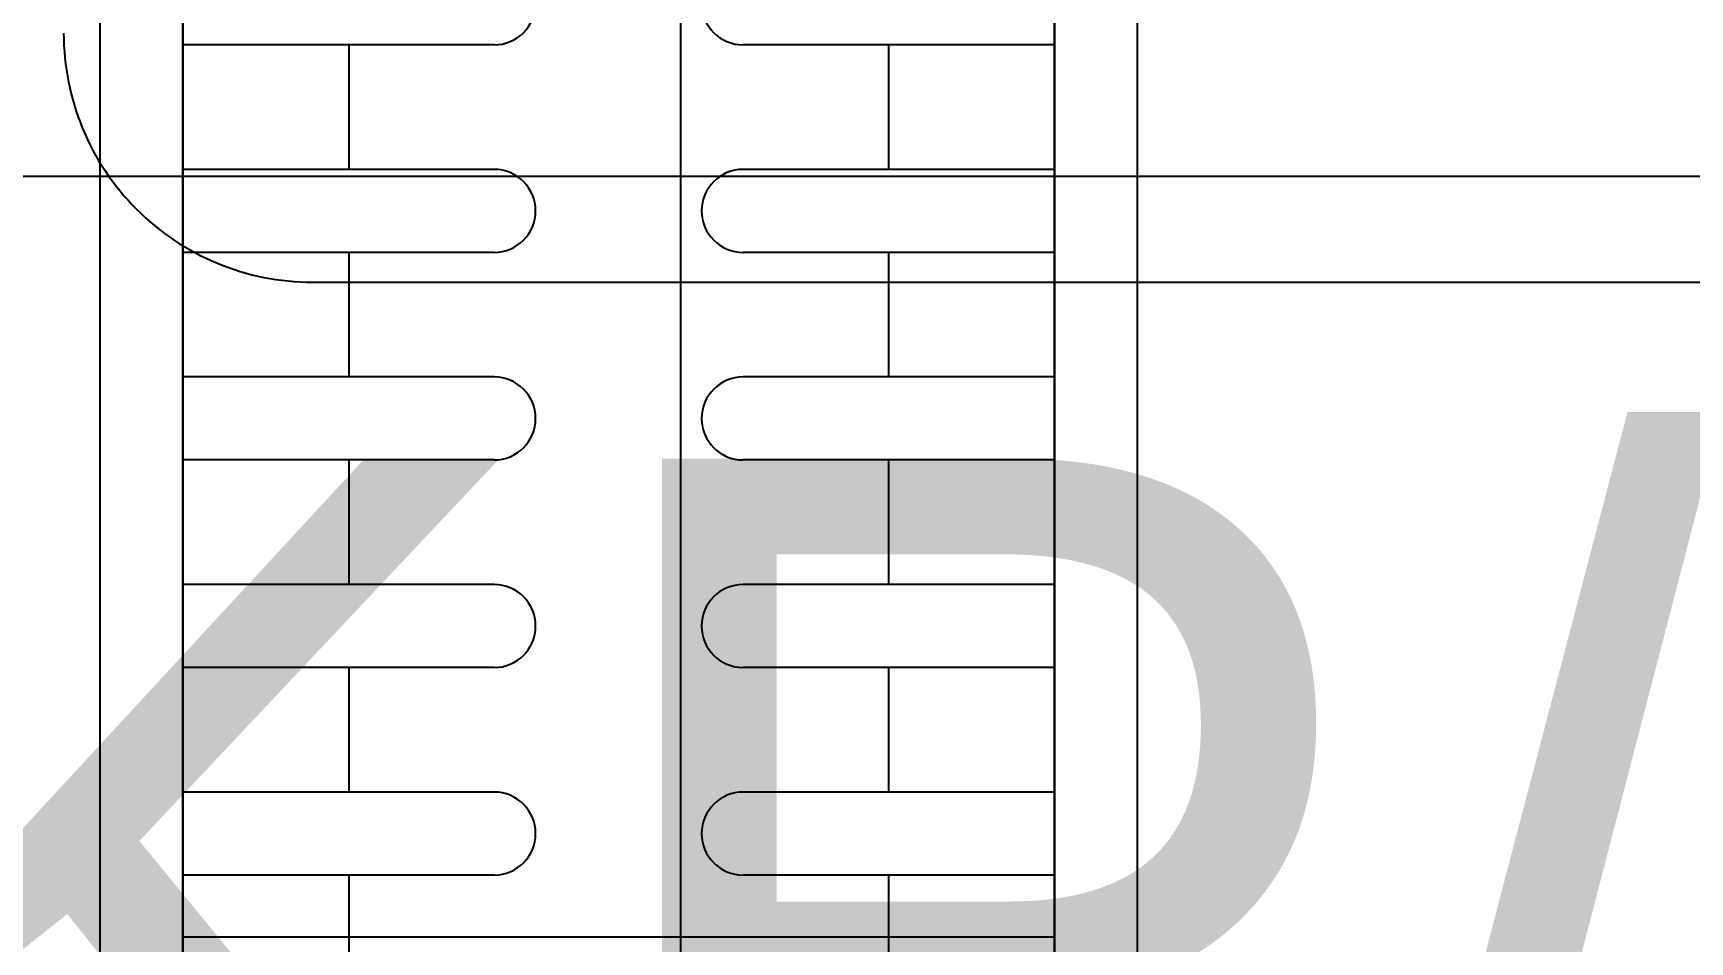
# Model space of a CAD drawing. Header units: inches. Extents: x 21 to 38546, y 13 to 15001.
# Drawn here: x 4418.72 to 4438.68, y 1195.23 to 1206.17 of the extents above; entities that cross this region are included whole.
import ezdxf

# ---------------------------------------------------------------- set-up
doc = ezdxf.new("R2010")
doc.units = ezdxf.units.IN
doc.header["$MEASUREMENT"] = 0
for name, color, linetype in [('pex_boru_dönüş', 5, 'Continuous'), ('pex_boru_gidiş', 1, 'Continuous'), ('RAD-MAHAL', 2, 'Continuous'), ('RAST-IST-RADYATÖR-DİNAMİK BLOK', 83, 'Continuous')]:
    doc.layers.add(name, color=color, linetype=linetype)
doc.layers.add('Z_MİM_-KM-VITRF', color=8, linetype='Continuous', lineweight=25)
doc.styles.get("Standard").update_dxf_attribs({"font": 'arial.ttf'})

# ---------------------------------------------------------------- blocks, each defined once
blk = doc.blocks.new('*U171')
blk.add_line((-67, -45.918), (-67, -21.918))
blk.add_arc((-70, -45.918), 3, 270, 360)
blk = doc.blocks.new('IS_RADYATOR_TAG_MRD')
at = {"layer": 'RAD-MAHAL'}
blk.add_lwpolyline([(0, 0), (130, 0), (130, 36), (0, 36)], dxfattribs=at)
blk = doc.blocks.new('IS_RADYATOR-PLAN-40')
at = {"layer": 'RAST-IST-RADYATÖR-DİNAMİK BLOK', "color": 7}
for p, q in [((26.75, 11.5), (26.75, 7.75)), ((28.25, 11.5), (28.25, 7.75)), ((29.25, 11.5), (29.25, 7.75)), ((30.75, 11.5), (30.75, 7.75)), ((31.75, 11.5), (31.75, 7.75)), ((33.25, 11.5), (33.25, 7.75)), ((34.25, 11.5), (34.25, 7.75)), ((35.75, 11.5), (35.75, 7.75)), ((36.75, 11.5), (36.75, 7.75)), ((26.75, 9.5), (27.5, 9.5)), ((27.5, 9.5), (28.25, 9.5)), ((29.25, 9.5), (30, 9.5)), ((30, 9.5), (30.75, 9.5)), ((31.75, 9.5), (32.5, 9.5)), ((32.5, 9.5), (33.25, 9.5)), ((34.25, 9.5), (35, 9.5)), ((35, 9.5), (35.75, 9.5)), ((36.75, 9.5), (37.5, 9.5)), ((26.75, 4.75), (26.75, 1)), ((28.25, 4.75), (28.25, 1)), ((29.25, 4.75), (29.25, 1)), ((30.75, 4.75), (30.75, 1)), ((31.75, 4.75), (31.75, 1)), ((33.25, 4.75), (33.25, 1)), ((34.25, 4.75), (34.25, 1)), ((35.75, 4.75), (35.75, 1)), ((36.75, 4.75), (36.75, 1)), ((26.75, 3), (27.5, 3)), ((27.5, 3), (28.25, 3)), ((29.25, 3), (30, 3)), ((30, 3), (30.75, 3)), ((31.75, 3), (32.5, 3)), ((32.5, 3), (33.25, 3)), ((34.25, 3), (35, 3)), ((35, 3), (35.75, 3)), ((36.75, 3), (37.5, 3))]:
    blk.add_line(p, q, dxfattribs=at)
at = {"layer": 'RAST-IST-RADYATÖR-DİNAMİK BLOK'}
for points in [[(0, 0), (40, 0), (40, 12.5), (0, 12.5)], [(2.5, 11.5), (37.5, 11.5), (37.5, 1), (2.5, 1)]]:
    blk.add_lwpolyline(points, dxfattribs=at)
at = {"layer": 'RAST-IST-RADYATÖR-DİNAMİK BLOK', "color": 7}
for centre, start, end in [((26.25, 7.75), 180, 0), ((28.75, 7.75), 180, 0), ((31.25, 7.75), 180, 0), ((33.75, 7.75), 180, 0), ((36.25, 7.75), 180, 0), ((26.25, 4.75), 0, 180), ((28.75, 4.75), 0, 180), ((31.25, 4.75), 0, 180), ((33.75, 4.75), 0, 180), ((36.25, 4.75), 0, 180)]:
    blk.add_arc(centre, 0.5, start, end, dxfattribs=at)
blk = doc.blocks.new('IS_RADYATOR-PLAN-50')
at = {"layer": 'RAST-IST-RADYATÖR-DİNAMİK BLOK', "color": 7}
for p, q in [((26.75, 11.5), (26.75, 7.75)), ((28.25, 11.5), (28.25, 7.75)), ((29.25, 11.5), (29.25, 7.75)), ((30.75, 11.5), (30.75, 7.75)), ((31.75, 11.5), (31.75, 7.75)), ((33.25, 11.5), (33.25, 7.75)), ((34.25, 11.5), (34.25, 7.75)), ((35.75, 11.5), (35.75, 7.75)), ((36.75, 11.5), (36.75, 7.75)), ((26.75, 9.5), (27.5, 9.5)), ((27.5, 9.5), (28.25, 9.5)), ((29.25, 9.5), (30, 9.5)), ((30, 9.5), (30.75, 9.5)), ((31.75, 9.5), (32.5, 9.5)), ((32.5, 9.5), (33.25, 9.5)), ((34.25, 9.5), (35, 9.5)), ((35, 9.5), (35.75, 9.5)), ((36.75, 9.5), (37.5, 9.5)), ((37.5, 9.5), (38.25, 9.5)), ((26.75, 4.75), (26.75, 1)), ((28.25, 4.75), (28.25, 1)), ((29.25, 4.75), (29.25, 1)), ((30.75, 4.75), (30.75, 1)), ((31.75, 4.75), (31.75, 1)), ((33.25, 4.75), (33.25, 1)), ((34.25, 4.75), (34.25, 1)), ((35.75, 4.75), (35.75, 1)), ((36.75, 4.75), (36.75, 1)), ((26.75, 3), (27.5, 3)), ((27.5, 3), (28.25, 3)), ((29.25, 3), (30, 3)), ((30, 3), (30.75, 3)), ((31.75, 3), (32.5, 3)), ((32.5, 3), (33.25, 3)), ((34.25, 3), (35, 3)), ((35, 3), (35.75, 3)), ((36.75, 3), (37.5, 3)), ((37.5, 3), (38.25, 3))]:
    blk.add_line(p, q, dxfattribs=at)
at = {"layer": 'RAST-IST-RADYATÖR-DİNAMİK BLOK'}
for points in [[(0, 0), (50, 0), (50, 12.5), (0, 12.5)], [(2.5, 11.5), (47.5, 11.5), (47.5, 1), (2.5, 1)]]:
    blk.add_lwpolyline(points, dxfattribs=at)
at = {"layer": 'RAST-IST-RADYATÖR-DİNAMİK BLOK', "color": 7}
for centre, start, end in [((26.25, 7.75), 180, 0), ((28.75, 7.75), 180, 0), ((31.25, 7.75), 180, 0), ((33.75, 7.75), 180, 0), ((36.25, 7.75), 180, 0), ((26.25, 4.75), 0, 180), ((28.75, 4.75), 0, 180), ((31.25, 4.75), 0, 180), ((33.75, 4.75), 0, 180), ((36.25, 4.75), 0, 180)]:
    blk.add_arc(centre, 0.5, start, end, dxfattribs=at)
blk = doc.blocks.new('IS_RADYATOR-PLAN-60')
at = {"layer": 'RAST-IST-RADYATÖR-DİNAMİK BLOK', "color": 7}
for p, q in [((26.75, 11.5), (26.75, 7.75)), ((28.25, 11.5), (28.25, 7.75)), ((29.25, 11.5), (29.25, 7.75)), ((30.75, 11.5), (30.75, 7.75)), ((31.75, 11.5), (31.75, 7.75)), ((33.25, 11.5), (33.25, 7.75)), ((34.25, 11.5), (34.25, 7.75)), ((35.75, 11.5), (35.75, 7.75)), ((36.75, 11.5), (36.75, 7.75)), ((26.75, 9.5), (27.5, 9.5)), ((27.5, 9.5), (28.25, 9.5)), ((29.25, 9.5), (30, 9.5)), ((30, 9.5), (30.75, 9.5)), ((31.75, 9.5), (32.5, 9.5)), ((32.5, 9.5), (33.25, 9.5)), ((34.25, 9.5), (35, 9.5)), ((35, 9.5), (35.75, 9.5)), ((36.75, 9.5), (37.5, 9.5)), ((37.5, 9.5), (38.25, 9.5)), ((26.75, 4.75), (26.75, 1)), ((28.25, 4.75), (28.25, 1)), ((29.25, 4.75), (29.25, 1)), ((30.75, 4.75), (30.75, 1)), ((31.75, 4.75), (31.75, 1)), ((33.25, 4.75), (33.25, 1)), ((34.25, 4.75), (34.25, 1)), ((35.75, 4.75), (35.75, 1)), ((36.75, 4.75), (36.75, 1)), ((26.75, 3), (27.5, 3)), ((27.5, 3), (28.25, 3)), ((29.25, 3), (30, 3)), ((30, 3), (30.75, 3)), ((31.75, 3), (32.5, 3)), ((32.5, 3), (33.25, 3)), ((34.25, 3), (35, 3)), ((35, 3), (35.75, 3)), ((36.75, 3), (37.5, 3)), ((37.5, 3), (38.25, 3))]:
    blk.add_line(p, q, dxfattribs=at)
at = {"layer": 'RAST-IST-RADYATÖR-DİNAMİK BLOK'}
for points in [[(0, 0), (60, 0), (60, 12.5), (0, 12.5)], [(2.5, 11.5), (57.5, 11.5), (57.5, 1), (2.5, 1)]]:
    blk.add_lwpolyline(points, dxfattribs=at)
at = {"layer": 'RAST-IST-RADYATÖR-DİNAMİK BLOK', "color": 7}
for centre, start, end in [((26.25, 7.75), 180, 0), ((28.75, 7.75), 180, 0), ((31.25, 7.75), 180, 0), ((33.75, 7.75), 180, 0), ((36.25, 7.75), 180, 0), ((26.25, 4.75), 0, 180), ((28.75, 4.75), 0, 180), ((31.25, 4.75), 0, 180), ((33.75, 4.75), 0, 180), ((36.25, 4.75), 0, 180)]:
    blk.add_arc(centre, 0.5, start, end, dxfattribs=at)
blk = doc.blocks.new('IS_RADYATOR-PLAN-70')
at = {"layer": 'RAST-IST-RADYATÖR-DİNAMİK BLOK', "color": 7}
for p, q in [((26.75, 11.5), (26.75, 7.75)), ((28.25, 11.5), (28.25, 7.75)), ((29.25, 11.5), (29.25, 7.75)), ((30.75, 11.5), (30.75, 7.75)), ((31.75, 11.5), (31.75, 7.75)), ((33.25, 11.5), (33.25, 7.75)), ((34.25, 11.5), (34.25, 7.75)), ((35.75, 11.5), (35.75, 7.75)), ((36.75, 11.5), (36.75, 7.75)), ((26.75, 9.5), (27.5, 9.5)), ((27.5, 9.5), (28.25, 9.5)), ((29.25, 9.5), (30, 9.5)), ((30, 9.5), (30.75, 9.5)), ((31.75, 9.5), (32.5, 9.5)), ((32.5, 9.5), (33.25, 9.5)), ((34.25, 9.5), (35, 9.5)), ((35, 9.5), (35.75, 9.5)), ((36.75, 9.5), (37.5, 9.5)), ((37.5, 9.5), (38.25, 9.5)), ((26.75, 4.75), (26.75, 1)), ((28.25, 4.75), (28.25, 1)), ((29.25, 4.75), (29.25, 1)), ((30.75, 4.75), (30.75, 1)), ((31.75, 4.75), (31.75, 1)), ((33.25, 4.75), (33.25, 1)), ((34.25, 4.75), (34.25, 1)), ((35.75, 4.75), (35.75, 1)), ((36.75, 4.75), (36.75, 1)), ((26.75, 3), (27.5, 3)), ((27.5, 3), (28.25, 3)), ((29.25, 3), (30, 3)), ((30, 3), (30.75, 3)), ((31.75, 3), (32.5, 3)), ((32.5, 3), (33.25, 3)), ((34.25, 3), (35, 3)), ((35, 3), (35.75, 3)), ((36.75, 3), (37.5, 3)), ((37.5, 3), (38.25, 3))]:
    blk.add_line(p, q, dxfattribs=at)
at = {"layer": 'RAST-IST-RADYATÖR-DİNAMİK BLOK'}
for points in [[(0, 0), (70, 0), (70, 12.5), (0, 12.5)], [(2.5, 11.5), (67.5, 11.5), (67.5, 1), (2.5, 1)]]:
    blk.add_lwpolyline(points, dxfattribs=at)
at = {"layer": 'RAST-IST-RADYATÖR-DİNAMİK BLOK', "color": 7}
for centre, start, end in [((26.25, 7.75), 180, 0), ((28.75, 7.75), 180, 0), ((31.25, 7.75), 180, 0), ((33.75, 7.75), 180, 0), ((36.25, 7.75), 180, 0), ((26.25, 4.75), 0, 180), ((28.75, 4.75), 0, 180), ((31.25, 4.75), 0, 180), ((33.75, 4.75), 0, 180), ((36.25, 4.75), 0, 180)]:
    blk.add_arc(centre, 0.5, start, end, dxfattribs=at)
blk = doc.blocks.new('IS_RADYATOR-PLAN-80')
at = {"layer": 'RAST-IST-RADYATÖR-DİNAMİK BLOK', "color": 7}
for p, q in [((26.75, 11.5), (26.75, 7.75)), ((28.25, 11.5), (28.25, 7.75)), ((29.25, 11.5), (29.25, 7.75)), ((30.75, 11.5), (30.75, 7.75)), ((31.75, 11.5), (31.75, 7.75)), ((33.25, 11.5), (33.25, 7.75)), ((34.25, 11.5), (34.25, 7.75)), ((35.75, 11.5), (35.75, 7.75)), ((36.75, 11.5), (36.75, 7.75)), ((26.75, 9.5), (27.5, 9.5)), ((27.5, 9.5), (28.25, 9.5)), ((29.25, 9.5), (30, 9.5)), ((30, 9.5), (30.75, 9.5)), ((31.75, 9.5), (32.5, 9.5)), ((32.5, 9.5), (33.25, 9.5)), ((34.25, 9.5), (35, 9.5)), ((35, 9.5), (35.75, 9.5)), ((36.75, 9.5), (37.5, 9.5)), ((37.5, 9.5), (38.25, 9.5)), ((26.75, 4.75), (26.75, 1)), ((28.25, 4.75), (28.25, 1)), ((29.25, 4.75), (29.25, 1)), ((30.75, 4.75), (30.75, 1)), ((31.75, 4.75), (31.75, 1)), ((33.25, 4.75), (33.25, 1)), ((34.25, 4.75), (34.25, 1)), ((35.75, 4.75), (35.75, 1)), ((36.75, 4.75), (36.75, 1)), ((26.75, 3), (27.5, 3)), ((27.5, 3), (28.25, 3)), ((29.25, 3), (30, 3)), ((30, 3), (30.75, 3)), ((31.75, 3), (32.5, 3)), ((32.5, 3), (33.25, 3)), ((34.25, 3), (35, 3)), ((35, 3), (35.75, 3)), ((36.75, 3), (37.5, 3)), ((37.5, 3), (38.25, 3))]:
    blk.add_line(p, q, dxfattribs=at)
at = {"layer": 'RAST-IST-RADYATÖR-DİNAMİK BLOK'}
for points in [[(0, 0), (80, 0), (80, 12.5), (0, 12.5)], [(2.5, 11.5), (77.5, 11.5), (77.5, 1), (2.5, 1)]]:
    blk.add_lwpolyline(points, dxfattribs=at)
at = {"layer": 'RAST-IST-RADYATÖR-DİNAMİK BLOK', "color": 7}
for centre, start, end in [((26.25, 7.75), 180, 0), ((28.75, 7.75), 180, 0), ((31.25, 7.75), 180, 0), ((33.75, 7.75), 180, 0), ((36.25, 7.75), 180, 0), ((26.25, 4.75), 0, 180), ((28.75, 4.75), 0, 180), ((31.25, 4.75), 0, 180), ((33.75, 4.75), 0, 180), ((36.25, 4.75), 0, 180)]:
    blk.add_arc(centre, 0.5, start, end, dxfattribs=at)
blk = doc.blocks.new('IS_RADYATOR-PLAN-90')
at = {"layer": 'RAST-IST-RADYATÖR-DİNAMİK BLOK', "color": 7}
for p, q in [((26.75, 11.5), (26.75, 7.75)), ((28.25, 11.5), (28.25, 7.75)), ((29.25, 11.5), (29.25, 7.75)), ((30.75, 11.5), (30.75, 7.75)), ((31.75, 11.5), (31.75, 7.75)), ((33.25, 11.5), (33.25, 7.75)), ((34.25, 11.5), (34.25, 7.75)), ((35.75, 11.5), (35.75, 7.75)), ((36.75, 11.5), (36.75, 7.75)), ((26.75, 9.5), (27.5, 9.5)), ((27.5, 9.5), (28.25, 9.5)), ((29.25, 9.5), (30, 9.5)), ((30, 9.5), (30.75, 9.5)), ((31.75, 9.5), (32.5, 9.5)), ((32.5, 9.5), (33.25, 9.5)), ((34.25, 9.5), (35, 9.5)), ((35, 9.5), (35.75, 9.5)), ((36.75, 9.5), (37.5, 9.5)), ((37.5, 9.5), (38.25, 9.5)), ((26.75, 4.75), (26.75, 1)), ((28.25, 4.75), (28.25, 1)), ((29.25, 4.75), (29.25, 1)), ((30.75, 4.75), (30.75, 1)), ((31.75, 4.75), (31.75, 1)), ((33.25, 4.75), (33.25, 1)), ((34.25, 4.75), (34.25, 1)), ((35.75, 4.75), (35.75, 1)), ((36.75, 4.75), (36.75, 1)), ((26.75, 3), (27.5, 3)), ((27.5, 3), (28.25, 3)), ((29.25, 3), (30, 3)), ((30, 3), (30.75, 3)), ((31.75, 3), (32.5, 3)), ((32.5, 3), (33.25, 3)), ((34.25, 3), (35, 3)), ((35, 3), (35.75, 3)), ((36.75, 3), (37.5, 3)), ((37.5, 3), (38.25, 3))]:
    blk.add_line(p, q, dxfattribs=at)
at = {"layer": 'RAST-IST-RADYATÖR-DİNAMİK BLOK'}
for points in [[(0, 0), (90, 0), (90, 12.5), (0, 12.5)], [(2.5, 11.5), (87.5, 11.5), (87.5, 1), (2.5, 1)]]:
    blk.add_lwpolyline(points, dxfattribs=at)
at = {"layer": 'RAST-IST-RADYATÖR-DİNAMİK BLOK', "color": 7}
for centre, start, end in [((26.25, 7.75), 180, 0), ((28.75, 7.75), 180, 0), ((31.25, 7.75), 180, 0), ((33.75, 7.75), 180, 0), ((36.25, 7.75), 180, 0), ((26.25, 4.75), 0, 180), ((28.75, 4.75), 0, 180), ((31.25, 4.75), 0, 180), ((33.75, 4.75), 0, 180), ((36.25, 4.75), 0, 180)]:
    blk.add_arc(centre, 0.5, start, end, dxfattribs=at)
blk = doc.blocks.new('IS_RADYATOR-PLAN-100')
at = {"layer": 'RAST-IST-RADYATÖR-DİNAMİK BLOK', "color": 7}
for p, q in [((26.75, 11.5), (26.75, 7.75)), ((28.25, 11.5), (28.25, 7.75)), ((29.25, 11.5), (29.25, 7.75)), ((30.75, 11.5), (30.75, 7.75)), ((31.75, 11.5), (31.75, 7.75)), ((33.25, 11.5), (33.25, 7.75)), ((34.25, 11.5), (34.25, 7.75)), ((35.75, 11.5), (35.75, 7.75)), ((36.75, 11.5), (36.75, 7.75)), ((26.75, 9.5), (27.5, 9.5)), ((27.5, 9.5), (28.25, 9.5)), ((29.25, 9.5), (30, 9.5)), ((30, 9.5), (30.75, 9.5)), ((31.75, 9.5), (32.5, 9.5)), ((32.5, 9.5), (33.25, 9.5)), ((34.25, 9.5), (35, 9.5)), ((35, 9.5), (35.75, 9.5)), ((36.75, 9.5), (37.5, 9.5)), ((37.5, 9.5), (38.25, 9.5)), ((26.75, 4.75), (26.75, 1)), ((28.25, 4.75), (28.25, 1)), ((29.25, 4.75), (29.25, 1)), ((30.75, 4.75), (30.75, 1)), ((31.75, 4.75), (31.75, 1)), ((33.25, 4.75), (33.25, 1)), ((34.25, 4.75), (34.25, 1)), ((35.75, 4.75), (35.75, 1)), ((36.75, 4.75), (36.75, 1)), ((26.75, 3), (27.5, 3)), ((27.5, 3), (28.25, 3)), ((29.25, 3), (30, 3)), ((30, 3), (30.75, 3)), ((31.75, 3), (32.5, 3)), ((32.5, 3), (33.25, 3)), ((34.25, 3), (35, 3)), ((35, 3), (35.75, 3)), ((36.75, 3), (37.5, 3)), ((37.5, 3), (38.25, 3))]:
    blk.add_line(p, q, dxfattribs=at)
at = {"layer": 'RAST-IST-RADYATÖR-DİNAMİK BLOK'}
for points in [[(0, 0), (100, 0), (100, 12.5), (0, 12.5)], [(2.5, 11.5), (97.5, 11.5), (97.5, 1), (2.5, 1)]]:
    blk.add_lwpolyline(points, dxfattribs=at)
at = {"layer": 'RAST-IST-RADYATÖR-DİNAMİK BLOK', "color": 7}
for centre, start, end in [((26.25, 7.75), 180, 0), ((28.75, 7.75), 180, 0), ((31.25, 7.75), 180, 0), ((33.75, 7.75), 180, 0), ((36.25, 7.75), 180, 0), ((26.25, 4.75), 0, 180), ((28.75, 4.75), 0, 180), ((31.25, 4.75), 0, 180), ((33.75, 4.75), 0, 180), ((36.25, 4.75), 0, 180)]:
    blk.add_arc(centre, 0.5, start, end, dxfattribs=at)
blk = doc.blocks.new('IS_RADYATOR-PLAN-110')
at = {"layer": 'RAST-IST-RADYATÖR-DİNAMİK BLOK', "color": 7}
for p, q in [((26.75, 11.5), (26.75, 7.75)), ((28.25, 11.5), (28.25, 7.75)), ((29.25, 11.5), (29.25, 7.75)), ((30.75, 11.5), (30.75, 7.75)), ((31.75, 11.5), (31.75, 7.75)), ((33.25, 11.5), (33.25, 7.75)), ((34.25, 11.5), (34.25, 7.75)), ((35.75, 11.5), (35.75, 7.75)), ((36.75, 11.5), (36.75, 7.75)), ((26.75, 9.5), (27.5, 9.5)), ((27.5, 9.5), (28.25, 9.5)), ((29.25, 9.5), (30, 9.5)), ((30, 9.5), (30.75, 9.5)), ((31.75, 9.5), (32.5, 9.5)), ((32.5, 9.5), (33.25, 9.5)), ((34.25, 9.5), (35, 9.5)), ((35, 9.5), (35.75, 9.5)), ((36.75, 9.5), (37.5, 9.5)), ((37.5, 9.5), (38.25, 9.5)), ((26.75, 4.75), (26.75, 1)), ((28.25, 4.75), (28.25, 1)), ((29.25, 4.75), (29.25, 1)), ((30.75, 4.75), (30.75, 1)), ((31.75, 4.75), (31.75, 1)), ((33.25, 4.75), (33.25, 1)), ((34.25, 4.75), (34.25, 1)), ((35.75, 4.75), (35.75, 1)), ((36.75, 4.75), (36.75, 1)), ((26.75, 3), (27.5, 3)), ((27.5, 3), (28.25, 3)), ((29.25, 3), (30, 3)), ((30, 3), (30.75, 3)), ((31.75, 3), (32.5, 3)), ((32.5, 3), (33.25, 3)), ((34.25, 3), (35, 3)), ((35, 3), (35.75, 3)), ((36.75, 3), (37.5, 3)), ((37.5, 3), (38.25, 3))]:
    blk.add_line(p, q, dxfattribs=at)
at = {"layer": 'RAST-IST-RADYATÖR-DİNAMİK BLOK'}
for points in [[(0, 0), (110, 0), (110, 12.5), (0, 12.5)], [(2.5, 11.5), (107.5, 11.5), (107.5, 1), (2.5, 1)]]:
    blk.add_lwpolyline(points, dxfattribs=at)
at = {"layer": 'RAST-IST-RADYATÖR-DİNAMİK BLOK', "color": 7}
for centre, start, end in [((26.25, 7.75), 180, 0), ((28.75, 7.75), 180, 0), ((31.25, 7.75), 180, 0), ((33.75, 7.75), 180, 0), ((36.25, 7.75), 180, 0), ((26.25, 4.75), 0, 180), ((28.75, 4.75), 0, 180), ((31.25, 4.75), 0, 180), ((33.75, 4.75), 0, 180), ((36.25, 4.75), 0, 180)]:
    blk.add_arc(centre, 0.5, start, end, dxfattribs=at)
blk = doc.blocks.new('IS_RADYATOR-PLAN-120')
at = {"layer": 'RAST-IST-RADYATÖR-DİNAMİK BLOK', "color": 7}
for p, q in [((26.75, 11.5), (26.75, 7.75)), ((28.25, 11.5), (28.25, 7.75)), ((29.25, 11.5), (29.25, 7.75)), ((30.75, 11.5), (30.75, 7.75)), ((31.75, 11.5), (31.75, 7.75)), ((33.25, 11.5), (33.25, 7.75)), ((34.25, 11.5), (34.25, 7.75)), ((35.75, 11.5), (35.75, 7.75)), ((36.75, 11.5), (36.75, 7.75)), ((26.75, 9.5), (27.5, 9.5)), ((27.5, 9.5), (28.25, 9.5)), ((29.25, 9.5), (30, 9.5)), ((30, 9.5), (30.75, 9.5)), ((31.75, 9.5), (32.5, 9.5)), ((32.5, 9.5), (33.25, 9.5)), ((34.25, 9.5), (35, 9.5)), ((35, 9.5), (35.75, 9.5)), ((36.75, 9.5), (37.5, 9.5)), ((37.5, 9.5), (38.25, 9.5)), ((26.75, 4.75), (26.75, 1)), ((28.25, 4.75), (28.25, 1)), ((29.25, 4.75), (29.25, 1)), ((30.75, 4.75), (30.75, 1)), ((31.75, 4.75), (31.75, 1)), ((33.25, 4.75), (33.25, 1)), ((34.25, 4.75), (34.25, 1)), ((35.75, 4.75), (35.75, 1)), ((36.75, 4.75), (36.75, 1)), ((26.75, 3), (27.5, 3)), ((27.5, 3), (28.25, 3)), ((29.25, 3), (30, 3)), ((30, 3), (30.75, 3)), ((31.75, 3), (32.5, 3)), ((32.5, 3), (33.25, 3)), ((34.25, 3), (35, 3)), ((35, 3), (35.75, 3)), ((36.75, 3), (37.5, 3)), ((37.5, 3), (38.25, 3))]:
    blk.add_line(p, q, dxfattribs=at)
at = {"layer": 'RAST-IST-RADYATÖR-DİNAMİK BLOK'}
for points in [[(0, 0), (120, 0), (120, 12.5), (0, 12.5)], [(2.5, 11.5), (117.5, 11.5), (117.5, 1), (2.5, 1)]]:
    blk.add_lwpolyline(points, dxfattribs=at)
at = {"layer": 'RAST-IST-RADYATÖR-DİNAMİK BLOK', "color": 7}
for centre, start, end in [((26.25, 7.75), 180, 0), ((28.75, 7.75), 180, 0), ((31.25, 7.75), 180, 0), ((33.75, 7.75), 180, 0), ((36.25, 7.75), 180, 0), ((26.25, 4.75), 0, 180), ((28.75, 4.75), 0, 180), ((31.25, 4.75), 0, 180), ((33.75, 4.75), 0, 180), ((36.25, 4.75), 0, 180)]:
    blk.add_arc(centre, 0.5, start, end, dxfattribs=at)
blk = doc.blocks.new('IS_RADYATOR-PLAN-130')
at = {"layer": 'RAST-IST-RADYATÖR-DİNAMİK BLOK', "color": 7}
for p, q in [((26.75, 11.5), (26.75, 7.75)), ((28.25, 11.5), (28.25, 7.75)), ((29.25, 11.5), (29.25, 7.75)), ((30.75, 11.5), (30.75, 7.75)), ((31.75, 11.5), (31.75, 7.75)), ((33.25, 11.5), (33.25, 7.75)), ((34.25, 11.5), (34.25, 7.75)), ((35.75, 11.5), (35.75, 7.75)), ((36.75, 11.5), (36.75, 7.75)), ((26.75, 9.5), (27.5, 9.5)), ((27.5, 9.5), (28.25, 9.5)), ((29.25, 9.5), (30, 9.5)), ((30, 9.5), (30.75, 9.5)), ((31.75, 9.5), (32.5, 9.5)), ((32.5, 9.5), (33.25, 9.5)), ((34.25, 9.5), (35, 9.5)), ((35, 9.5), (35.75, 9.5)), ((36.75, 9.5), (37.5, 9.5)), ((37.5, 9.5), (38.25, 9.5)), ((26.75, 4.75), (26.75, 1)), ((28.25, 4.75), (28.25, 1)), ((29.25, 4.75), (29.25, 1)), ((30.75, 4.75), (30.75, 1)), ((31.75, 4.75), (31.75, 1)), ((33.25, 4.75), (33.25, 1)), ((34.25, 4.75), (34.25, 1)), ((35.75, 4.75), (35.75, 1)), ((36.75, 4.75), (36.75, 1)), ((26.75, 3), (27.5, 3)), ((27.5, 3), (28.25, 3)), ((29.25, 3), (30, 3)), ((30, 3), (30.75, 3)), ((31.75, 3), (32.5, 3)), ((32.5, 3), (33.25, 3)), ((34.25, 3), (35, 3)), ((35, 3), (35.75, 3)), ((36.75, 3), (37.5, 3)), ((37.5, 3), (38.25, 3))]:
    blk.add_line(p, q, dxfattribs=at)
at = {"layer": 'RAST-IST-RADYATÖR-DİNAMİK BLOK'}
for points in [[(0, 0), (130, 0), (130, 12.5), (0, 12.5)], [(2.5, 11.5), (127.5, 11.5), (127.5, 1), (2.5, 1)]]:
    blk.add_lwpolyline(points, dxfattribs=at)
at = {"layer": 'RAST-IST-RADYATÖR-DİNAMİK BLOK', "color": 7}
for centre, start, end in [((26.25, 7.75), 180, 0), ((28.75, 7.75), 180, 0), ((31.25, 7.75), 180, 0), ((33.75, 7.75), 180, 0), ((36.25, 7.75), 180, 0), ((26.25, 4.75), 0, 180), ((28.75, 4.75), 0, 180), ((31.25, 4.75), 0, 180), ((33.75, 4.75), 0, 180), ((36.25, 4.75), 0, 180)]:
    blk.add_arc(centre, 0.5, start, end, dxfattribs=at)
blk = doc.blocks.new('IS_RADYATOR-PLAN-140')
at = {"layer": 'RAST-IST-RADYATÖR-DİNAMİK BLOK', "color": 7}
for p, q in [((26.75, 11.5), (26.75, 7.75)), ((28.25, 11.5), (28.25, 7.75)), ((29.25, 11.5), (29.25, 7.75)), ((30.75, 11.5), (30.75, 7.75)), ((31.75, 11.5), (31.75, 7.75)), ((33.25, 11.5), (33.25, 7.75)), ((34.25, 11.5), (34.25, 7.75)), ((35.75, 11.5), (35.75, 7.75)), ((36.75, 11.5), (36.75, 7.75)), ((26.75, 9.5), (27.5, 9.5)), ((27.5, 9.5), (28.25, 9.5)), ((29.25, 9.5), (30, 9.5)), ((30, 9.5), (30.75, 9.5)), ((31.75, 9.5), (32.5, 9.5)), ((32.5, 9.5), (33.25, 9.5)), ((34.25, 9.5), (35, 9.5)), ((35, 9.5), (35.75, 9.5)), ((36.75, 9.5), (37.5, 9.5)), ((37.5, 9.5), (38.25, 9.5)), ((26.75, 4.75), (26.75, 1)), ((28.25, 4.75), (28.25, 1)), ((29.25, 4.75), (29.25, 1)), ((30.75, 4.75), (30.75, 1)), ((31.75, 4.75), (31.75, 1)), ((33.25, 4.75), (33.25, 1)), ((34.25, 4.75), (34.25, 1)), ((35.75, 4.75), (35.75, 1)), ((36.75, 4.75), (36.75, 1)), ((26.75, 3), (27.5, 3)), ((27.5, 3), (28.25, 3)), ((29.25, 3), (30, 3)), ((30, 3), (30.75, 3)), ((31.75, 3), (32.5, 3)), ((32.5, 3), (33.25, 3)), ((34.25, 3), (35, 3)), ((35, 3), (35.75, 3)), ((36.75, 3), (37.5, 3)), ((37.5, 3), (38.25, 3))]:
    blk.add_line(p, q, dxfattribs=at)
at = {"layer": 'RAST-IST-RADYATÖR-DİNAMİK BLOK'}
for points in [[(0, 0), (140, 0), (140, 12.5), (0, 12.5)], [(2.5, 11.5), (137.5, 11.5), (137.5, 1), (2.5, 1)]]:
    blk.add_lwpolyline(points, dxfattribs=at)
at = {"layer": 'RAST-IST-RADYATÖR-DİNAMİK BLOK', "color": 7}
for centre, start, end in [((26.25, 7.75), 180, 0), ((28.75, 7.75), 180, 0), ((31.25, 7.75), 180, 0), ((33.75, 7.75), 180, 0), ((36.25, 7.75), 180, 0), ((26.25, 4.75), 0, 180), ((28.75, 4.75), 0, 180), ((31.25, 4.75), 0, 180), ((33.75, 4.75), 0, 180), ((36.25, 4.75), 0, 180)]:
    blk.add_arc(centre, 0.5, start, end, dxfattribs=at)
blk = doc.blocks.new('IS_RADYATOR-PLAN-150')
at = {"layer": 'RAST-IST-RADYATÖR-DİNAMİK BLOK', "color": 7}
for p, q in [((26.75, 11.5), (26.75, 7.75)), ((28.25, 11.5), (28.25, 7.75)), ((29.25, 11.5), (29.25, 7.75)), ((30.75, 11.5), (30.75, 7.75)), ((31.75, 11.5), (31.75, 7.75)), ((33.25, 11.5), (33.25, 7.75)), ((34.25, 11.5), (34.25, 7.75)), ((35.75, 11.5), (35.75, 7.75)), ((36.75, 11.5), (36.75, 7.75)), ((26.75, 9.5), (27.5, 9.5)), ((27.5, 9.5), (28.25, 9.5)), ((29.25, 9.5), (30, 9.5)), ((30, 9.5), (30.75, 9.5)), ((31.75, 9.5), (32.5, 9.5)), ((32.5, 9.5), (33.25, 9.5)), ((34.25, 9.5), (35, 9.5)), ((35, 9.5), (35.75, 9.5)), ((36.75, 9.5), (37.5, 9.5)), ((37.5, 9.5), (38.25, 9.5)), ((26.75, 4.75), (26.75, 1)), ((28.25, 4.75), (28.25, 1)), ((29.25, 4.75), (29.25, 1)), ((30.75, 4.75), (30.75, 1)), ((31.75, 4.75), (31.75, 1)), ((33.25, 4.75), (33.25, 1)), ((34.25, 4.75), (34.25, 1)), ((35.75, 4.75), (35.75, 1)), ((36.75, 4.75), (36.75, 1)), ((26.75, 3), (27.5, 3)), ((27.5, 3), (28.25, 3)), ((29.25, 3), (30, 3)), ((30, 3), (30.75, 3)), ((31.75, 3), (32.5, 3)), ((32.5, 3), (33.25, 3)), ((34.25, 3), (35, 3)), ((35, 3), (35.75, 3)), ((36.75, 3), (37.5, 3)), ((37.5, 3), (38.25, 3))]:
    blk.add_line(p, q, dxfattribs=at)
at = {"layer": 'RAST-IST-RADYATÖR-DİNAMİK BLOK'}
for points in [[(-5, 0), (145, 0), (145, 12.5), (-5, 12.5)], [(-2.5, 11.5), (142.5, 11.5), (142.5, 1), (-2.5, 1)]]:
    blk.add_lwpolyline(points, dxfattribs=at)
at = {"layer": 'RAST-IST-RADYATÖR-DİNAMİK BLOK', "color": 7}
for centre, start, end in [((26.25, 7.75), 180, 0), ((28.75, 7.75), 180, 0), ((31.25, 7.75), 180, 0), ((33.75, 7.75), 180, 0), ((36.25, 7.75), 180, 0), ((26.25, 4.75), 0, 180), ((28.75, 4.75), 0, 180), ((31.25, 4.75), 0, 180), ((33.75, 4.75), 0, 180), ((36.25, 4.75), 0, 180)]:
    blk.add_arc(centre, 0.5, start, end, dxfattribs=at)
blk = doc.blocks.new('IS_RADYATOR-PLAN-160')
at = {"layer": 'RAST-IST-RADYATÖR-DİNAMİK BLOK', "color": 7}
for p, q in [((26.75, 11.5), (26.75, 7.75)), ((28.25, 11.5), (28.25, 7.75)), ((29.25, 11.5), (29.25, 7.75)), ((30.75, 11.5), (30.75, 7.75)), ((31.75, 11.5), (31.75, 7.75)), ((33.25, 11.5), (33.25, 7.75)), ((34.25, 11.5), (34.25, 7.75)), ((35.75, 11.5), (35.75, 7.75)), ((36.75, 11.5), (36.75, 7.75)), ((26.75, 9.5), (27.5, 9.5)), ((27.5, 9.5), (28.25, 9.5)), ((29.25, 9.5), (30, 9.5)), ((30, 9.5), (30.75, 9.5)), ((31.75, 9.5), (32.5, 9.5)), ((32.5, 9.5), (33.25, 9.5)), ((34.25, 9.5), (35, 9.5)), ((35, 9.5), (35.75, 9.5)), ((36.75, 9.5), (37.5, 9.5)), ((37.5, 9.5), (38.25, 9.5)), ((26.75, 4.75), (26.75, 1)), ((28.25, 4.75), (28.25, 1)), ((29.25, 4.75), (29.25, 1)), ((30.75, 4.75), (30.75, 1)), ((31.75, 4.75), (31.75, 1)), ((33.25, 4.75), (33.25, 1)), ((34.25, 4.75), (34.25, 1)), ((35.75, 4.75), (35.75, 1)), ((36.75, 4.75), (36.75, 1)), ((26.75, 3), (27.5, 3)), ((27.5, 3), (28.25, 3)), ((29.25, 3), (30, 3)), ((30, 3), (30.75, 3)), ((31.75, 3), (32.5, 3)), ((32.5, 3), (33.25, 3)), ((34.25, 3), (35, 3)), ((35, 3), (35.75, 3)), ((36.75, 3), (37.5, 3)), ((37.5, 3), (38.25, 3))]:
    blk.add_line(p, q, dxfattribs=at)
at = {"layer": 'RAST-IST-RADYATÖR-DİNAMİK BLOK'}
for points in [[(-5, 0), (155, 0), (155, 12.5), (-5, 12.5)], [(-2.5, 11.5), (152.5, 11.5), (152.5, 1), (-2.5, 1)]]:
    blk.add_lwpolyline(points, dxfattribs=at)
at = {"layer": 'RAST-IST-RADYATÖR-DİNAMİK BLOK', "color": 7}
for centre, start, end in [((26.25, 7.75), 180, 0), ((28.75, 7.75), 180, 0), ((31.25, 7.75), 180, 0), ((33.75, 7.75), 180, 0), ((36.25, 7.75), 180, 0), ((26.25, 4.75), 0, 180), ((28.75, 4.75), 0, 180), ((31.25, 4.75), 0, 180), ((33.75, 4.75), 0, 180), ((36.25, 4.75), 0, 180)]:
    blk.add_arc(centre, 0.5, start, end, dxfattribs=at)
blk = doc.blocks.new('IS_RADYATOR-PLAN-170')
at = {"layer": 'RAST-IST-RADYATÖR-DİNAMİK BLOK', "color": 7}
for p, q in [((26.75, 11.5), (26.75, 7.75)), ((28.25, 11.5), (28.25, 7.75)), ((29.25, 11.5), (29.25, 7.75)), ((30.75, 11.5), (30.75, 7.75)), ((31.75, 11.5), (31.75, 7.75)), ((33.25, 11.5), (33.25, 7.75)), ((34.25, 11.5), (34.25, 7.75)), ((35.75, 11.5), (35.75, 7.75)), ((36.75, 11.5), (36.75, 7.75)), ((26.75, 9.5), (27.5, 9.5)), ((27.5, 9.5), (28.25, 9.5)), ((29.25, 9.5), (30, 9.5)), ((30, 9.5), (30.75, 9.5)), ((31.75, 9.5), (32.5, 9.5)), ((32.5, 9.5), (33.25, 9.5)), ((34.25, 9.5), (35, 9.5)), ((35, 9.5), (35.75, 9.5)), ((36.75, 9.5), (37.5, 9.5)), ((37.5, 9.5), (38.25, 9.5)), ((26.75, 4.75), (26.75, 1)), ((28.25, 4.75), (28.25, 1)), ((29.25, 4.75), (29.25, 1)), ((30.75, 4.75), (30.75, 1)), ((31.75, 4.75), (31.75, 1)), ((33.25, 4.75), (33.25, 1)), ((34.25, 4.75), (34.25, 1)), ((35.75, 4.75), (35.75, 1)), ((36.75, 4.75), (36.75, 1)), ((26.75, 3), (27.5, 3)), ((27.5, 3), (28.25, 3)), ((29.25, 3), (30, 3)), ((30, 3), (30.75, 3)), ((31.75, 3), (32.5, 3)), ((32.5, 3), (33.25, 3)), ((34.25, 3), (35, 3)), ((35, 3), (35.75, 3)), ((36.75, 3), (37.5, 3)), ((37.5, 3), (38.25, 3))]:
    blk.add_line(p, q, dxfattribs=at)
at = {"layer": 'RAST-IST-RADYATÖR-DİNAMİK BLOK'}
for points in [[(-5, 0), (165, 0), (165, 12.5), (-5, 12.5)], [(-2.5, 11.5), (162.5, 11.5), (162.5, 1), (-2.5, 1)]]:
    blk.add_lwpolyline(points, dxfattribs=at)
at = {"layer": 'RAST-IST-RADYATÖR-DİNAMİK BLOK', "color": 7}
for centre, start, end in [((26.25, 7.75), 180, 0), ((28.75, 7.75), 180, 0), ((31.25, 7.75), 180, 0), ((33.75, 7.75), 180, 0), ((36.25, 7.75), 180, 0), ((26.25, 4.75), 0, 180), ((28.75, 4.75), 0, 180), ((31.25, 4.75), 0, 180), ((33.75, 4.75), 0, 180), ((36.25, 4.75), 0, 180)]:
    blk.add_arc(centre, 0.5, start, end, dxfattribs=at)
blk = doc.blocks.new('IS_RADYATOR-PLAN-180')
at = {"layer": 'RAST-IST-RADYATÖR-DİNAMİK BLOK', "color": 7}
for p, q in [((26.75, 11.5), (26.75, 7.75)), ((28.25, 11.5), (28.25, 7.75)), ((29.25, 11.5), (29.25, 7.75)), ((30.75, 11.5), (30.75, 7.75)), ((31.75, 11.5), (31.75, 7.75)), ((33.25, 11.5), (33.25, 7.75)), ((34.25, 11.5), (34.25, 7.75)), ((35.75, 11.5), (35.75, 7.75)), ((36.75, 11.5), (36.75, 7.75)), ((26.75, 9.5), (27.5, 9.5)), ((27.5, 9.5), (28.25, 9.5)), ((29.25, 9.5), (30, 9.5)), ((30, 9.5), (30.75, 9.5)), ((31.75, 9.5), (32.5, 9.5)), ((32.5, 9.5), (33.25, 9.5)), ((34.25, 9.5), (35, 9.5)), ((35, 9.5), (35.75, 9.5)), ((36.75, 9.5), (37.5, 9.5)), ((37.5, 9.5), (38.25, 9.5)), ((26.75, 4.75), (26.75, 1)), ((28.25, 4.75), (28.25, 1)), ((29.25, 4.75), (29.25, 1)), ((30.75, 4.75), (30.75, 1)), ((31.75, 4.75), (31.75, 1)), ((33.25, 4.75), (33.25, 1)), ((34.25, 4.75), (34.25, 1)), ((35.75, 4.75), (35.75, 1)), ((36.75, 4.75), (36.75, 1)), ((26.75, 3), (27.5, 3)), ((27.5, 3), (28.25, 3)), ((29.25, 3), (30, 3)), ((30, 3), (30.75, 3)), ((31.75, 3), (32.5, 3)), ((32.5, 3), (33.25, 3)), ((34.25, 3), (35, 3)), ((35, 3), (35.75, 3)), ((36.75, 3), (37.5, 3)), ((37.5, 3), (38.25, 3))]:
    blk.add_line(p, q, dxfattribs=at)
at = {"layer": 'RAST-IST-RADYATÖR-DİNAMİK BLOK'}
for points in [[(-5, 0), (175, 0), (175, 12.5), (-5, 12.5)], [(-2.5, 11.5), (172.5, 11.5), (172.5, 1), (-2.5, 1)]]:
    blk.add_lwpolyline(points, dxfattribs=at)
at = {"layer": 'RAST-IST-RADYATÖR-DİNAMİK BLOK', "color": 7}
for centre, start, end in [((26.25, 7.75), 180, 0), ((28.75, 7.75), 180, 0), ((31.25, 7.75), 180, 0), ((33.75, 7.75), 180, 0), ((36.25, 7.75), 180, 0), ((26.25, 4.75), 0, 180), ((28.75, 4.75), 0, 180), ((31.25, 4.75), 0, 180), ((33.75, 4.75), 0, 180), ((36.25, 4.75), 0, 180)]:
    blk.add_arc(centre, 0.5, start, end, dxfattribs=at)
blk = doc.blocks.new('IS_RADYATOR-PLAN-190')
at = {"layer": 'RAST-IST-RADYATÖR-DİNAMİK BLOK', "color": 7}
for p, q in [((26.75, 11.5), (26.75, 7.75)), ((28.25, 11.5), (28.25, 7.75)), ((29.25, 11.5), (29.25, 7.75)), ((30.75, 11.5), (30.75, 7.75)), ((31.75, 11.5), (31.75, 7.75)), ((33.25, 11.5), (33.25, 7.75)), ((34.25, 11.5), (34.25, 7.75)), ((35.75, 11.5), (35.75, 7.75)), ((36.75, 11.5), (36.75, 7.75)), ((26.75, 9.5), (27.5, 9.5)), ((27.5, 9.5), (28.25, 9.5)), ((29.25, 9.5), (30, 9.5)), ((30, 9.5), (30.75, 9.5)), ((31.75, 9.5), (32.5, 9.5)), ((32.5, 9.5), (33.25, 9.5)), ((34.25, 9.5), (35, 9.5)), ((35, 9.5), (35.75, 9.5)), ((36.75, 9.5), (37.5, 9.5)), ((37.5, 9.5), (38.25, 9.5)), ((26.75, 4.75), (26.75, 1)), ((28.25, 4.75), (28.25, 1)), ((29.25, 4.75), (29.25, 1)), ((30.75, 4.75), (30.75, 1)), ((31.75, 4.75), (31.75, 1)), ((33.25, 4.75), (33.25, 1)), ((34.25, 4.75), (34.25, 1)), ((35.75, 4.75), (35.75, 1)), ((36.75, 4.75), (36.75, 1)), ((26.75, 3), (27.5, 3)), ((27.5, 3), (28.25, 3)), ((29.25, 3), (30, 3)), ((30, 3), (30.75, 3)), ((31.75, 3), (32.5, 3)), ((32.5, 3), (33.25, 3)), ((34.25, 3), (35, 3)), ((35, 3), (35.75, 3)), ((36.75, 3), (37.5, 3)), ((37.5, 3), (38.25, 3))]:
    blk.add_line(p, q, dxfattribs=at)
at = {"layer": 'RAST-IST-RADYATÖR-DİNAMİK BLOK'}
for points in [[(-5, 0), (185, 0), (185, 12.5), (-5, 12.5)], [(182.5, 11.5), (-2.5, 11.5), (-2.5, 1), (182.5, 1)]]:
    blk.add_lwpolyline(points, dxfattribs=at)
at = {"layer": 'RAST-IST-RADYATÖR-DİNAMİK BLOK', "color": 7}
for centre, start, end in [((26.25, 7.75), 180, 0), ((28.75, 7.75), 180, 0), ((31.25, 7.75), 180, 0), ((33.75, 7.75), 180, 0), ((36.25, 7.75), 180, 0), ((26.25, 4.75), 0, 180), ((28.75, 4.75), 0, 180), ((31.25, 4.75), 0, 180), ((33.75, 4.75), 0, 180), ((36.25, 4.75), 0, 180)]:
    blk.add_arc(centre, 0.5, start, end, dxfattribs=at)
blk = doc.blocks.new('IS_RADYATOR-PLAN-200')
at = {"layer": 'RAST-IST-RADYATÖR-DİNAMİK BLOK', "color": 7}
for p, q in [((31.75, 11.5), (31.75, 7.75)), ((33.25, 11.5), (33.25, 7.75)), ((34.25, 11.5), (34.25, 7.75)), ((35.75, 11.5), (35.75, 7.75)), ((36.75, 11.5), (36.75, 7.75)), ((38.25, 11.5), (38.25, 7.75)), ((39.25, 11.5), (39.25, 7.75)), ((40.75, 11.5), (40.75, 7.75)), ((41.75, 11.5), (41.75, 7.75)), ((31.75, 9.5), (32.5, 9.5)), ((32.5, 9.5), (33.25, 9.5)), ((34.25, 9.5), (35, 9.5)), ((35, 9.5), (35.75, 9.5)), ((36.75, 9.5), (37.5, 9.5)), ((37.5, 9.5), (38.25, 9.5)), ((39.25, 9.5), (40, 9.5)), ((40, 9.5), (40.75, 9.5)), ((41.75, 9.5), (42.5, 9.5)), ((42.5, 9.5), (43.25, 9.5)), ((31.75, 4.75), (31.75, 1)), ((33.25, 4.75), (33.25, 1)), ((34.25, 4.75), (34.25, 1)), ((35.75, 4.75), (35.75, 1)), ((36.75, 4.75), (36.75, 1)), ((38.25, 4.75), (38.25, 1)), ((39.25, 4.75), (39.25, 1)), ((40.75, 4.75), (40.75, 1)), ((41.75, 4.75), (41.75, 1)), ((31.75, 3), (32.5, 3)), ((32.5, 3), (33.25, 3)), ((34.25, 3), (35, 3)), ((35, 3), (35.75, 3)), ((36.75, 3), (37.5, 3)), ((37.5, 3), (38.25, 3)), ((39.25, 3), (40, 3)), ((40, 3), (40.75, 3)), ((41.75, 3), (42.5, 3)), ((42.5, 3), (43.25, 3))]:
    blk.add_line(p, q, dxfattribs=at)
at = {"layer": 'RAST-IST-RADYATÖR-DİNAMİK BLOK'}
for points in [[(0, 0), (200, 0), (200, 12.5), (0, 12.5)], [(2.5, 11.5), (197.5, 11.5), (197.5, 1), (2.5, 1)]]:
    blk.add_lwpolyline(points, dxfattribs=at)
at = {"layer": 'RAST-IST-RADYATÖR-DİNAMİK BLOK', "color": 7}
for centre, start, end in [((31.25, 7.75), 180, 0), ((33.75, 7.75), 180, 0), ((36.25, 7.75), 180, 0), ((38.75, 7.75), 180, 0), ((41.25, 7.75), 180, 0), ((31.25, 4.75), 0, 180), ((33.75, 4.75), 0, 180), ((36.25, 4.75), 0, 180), ((38.75, 4.75), 0, 180), ((41.25, 4.75), 0, 180)]:
    blk.add_arc(centre, 0.5, start, end, dxfattribs=at)
blk = doc.blocks.new('IS_U4730')
for name, p in [('IS_RADYATOR-PLAN-40', (0, 0)), ('IS_RADYATOR-PLAN-50', (0, 0)), ('IS_RADYATOR-PLAN-60', (0, 0)), ('IS_RADYATOR-PLAN-70', (0, 0)), ('IS_RADYATOR-PLAN-80', (0, 0)), ('IS_RADYATOR-PLAN-90', (0, 0)), ('IS_RADYATOR-PLAN-100', (0, 0)), ('IS_RADYATOR-PLAN-110', (0, 0)), ('IS_RADYATOR-PLAN-120', (0, 0)), ('IS_RADYATOR-PLAN-130', (0, 0)), ('IS_RADYATOR-PLAN-140', (0, 0)), ('IS_RADYATOR-PLAN-150', (0, 0)), ('IS_RADYATOR-PLAN-160', (0, 0)), ('IS_RADYATOR-PLAN-170', (0, 0)), ('IS_RADYATOR-PLAN-180', (0, 0)), ('IS_RADYATOR-PLAN-190', (0, 0)), ('IS_RADYATOR-PLAN-200', (-5, 0))]:
    blk.add_blockref(name, p)

msp = doc.modelspace()

# ---------------------------------------------------------------- linework, layer by layer
at = {"layer": 'pex_boru_dönüş'}
msp.add_lwpolyline([(4555.784, 1876.331), (4555.784, 1798.231), (4512.884, 1798.231), (4512.884, 1014.263), (4426.527, 1014.263), (4426.527, 1240.78)], dxfattribs=at)
at = {"layer": 'pex_boru_gidiş'}
msp.add_lwpolyline([(4560.784, 1869.331), (4560.784, 1793.231), (4517.884, 1793.231), (4517.884, 1014.263), (4426.527, 1014.263), (4426.527, 1235.78)], dxfattribs=at)

# ---------------------------------------------------------------- block references
at = {"layer": 'RAD-MAHAL'}
msp.add_blockref('IS_RADYATOR_TAG_MRD', (4345.362, 1168.445), dxfattribs=at)
at = {"layer": 'RAST-IST-RADYATÖR-DİNAMİK BLOK', "rotation": 270}
msp.add_blockref('IS_U4730', (4419.527, 1232.78), dxfattribs=at)
at = {"layer": 'Z_MİM_-KM-VITRF', "ltscale": 0.5, "rotation": 270}
msp.add_blockref('*U171', (4468.009, 1136.171), dxfattribs=at)

# ---------------------------------------------------------------- texts
at = {"layer": 'RAD-MAHAL'}
msp.add_text('0.8/22-PKKP/500', height=10.6, dxfattribs=at).set_placement((4349.362, 1190.445))

doc.saveas('drawing.dxf')
